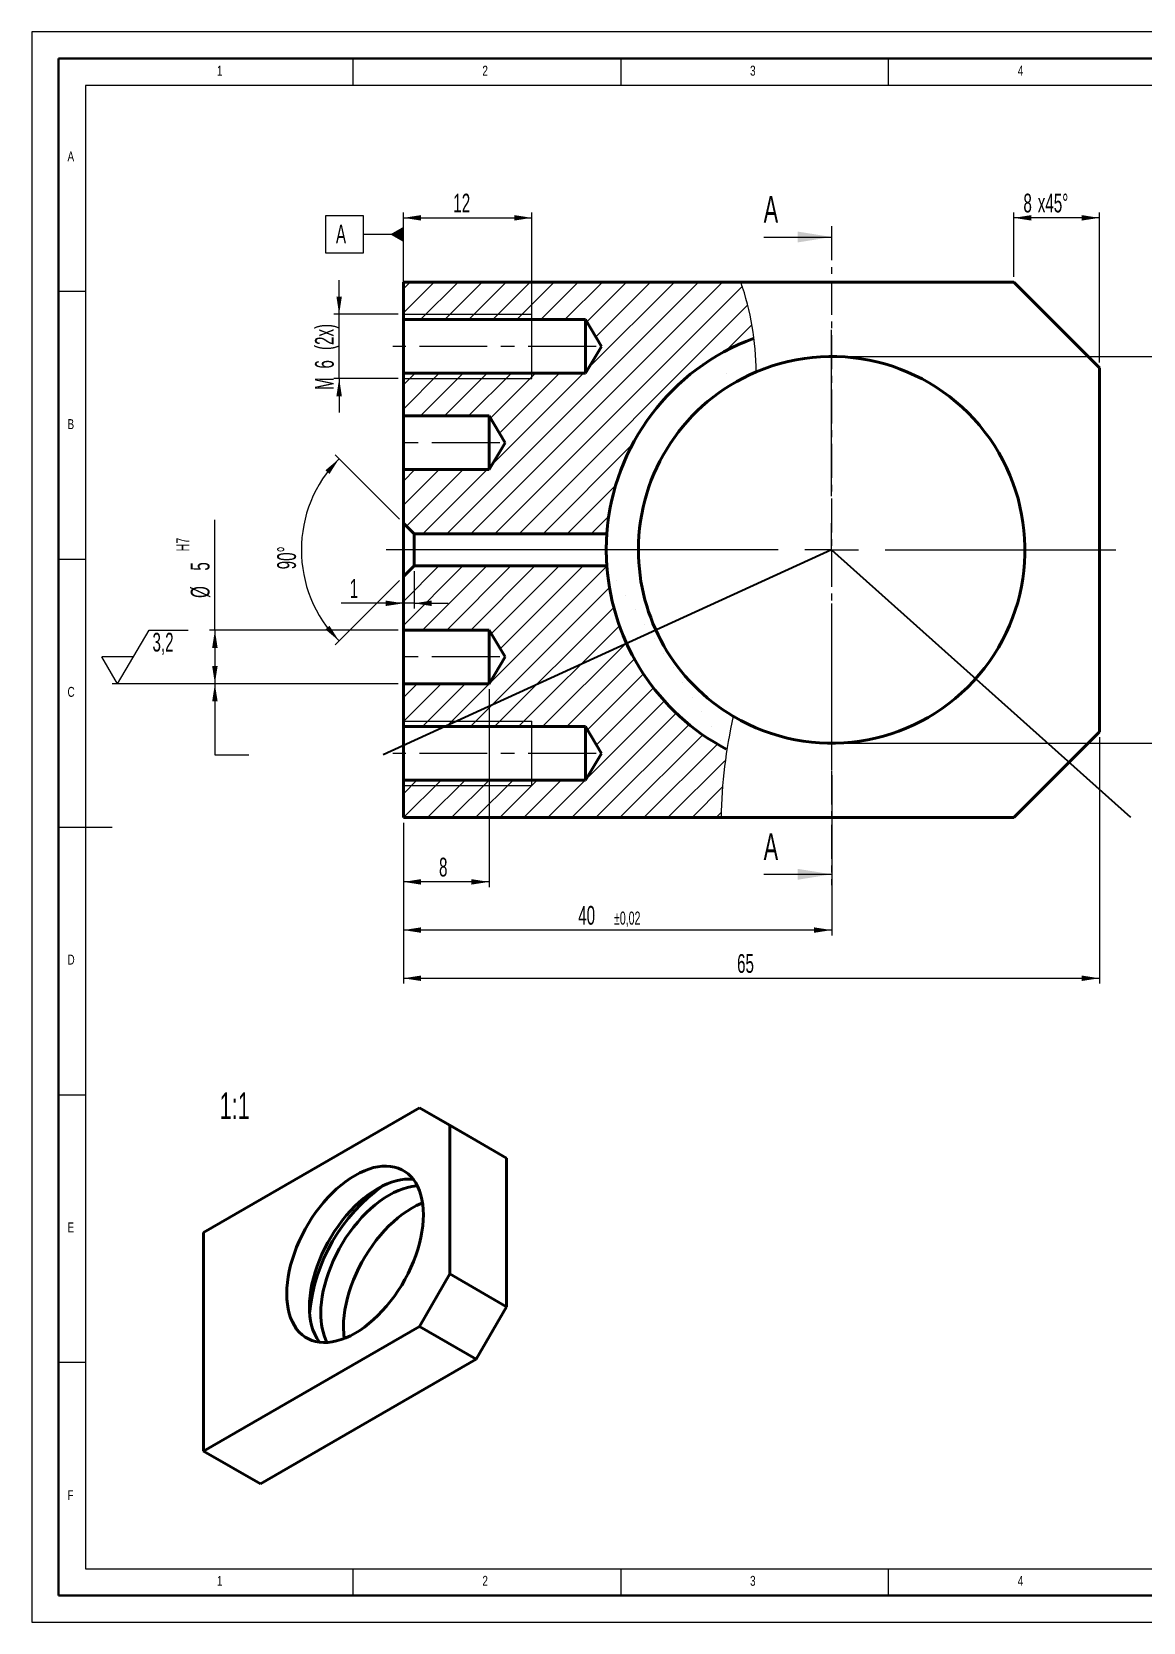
# Model space of a CAD drawing. Header units: millimetres. Extents: x 0 to 420, y 0 to 297.
# Drawn here: x 0 to 207.6, y 0 to 297 of the extents above; entities that cross this region are included whole.
import ezdxf

# ---------------------------------------------------------------- set-up
doc = ezdxf.new("R2010")
doc.units = ezdxf.units.MM
doc.linetypes.add('CENTER', pattern=[10.16, 6.35, -1.27, 1.27, -1.27])
doc.linetypes.add('CENTERX2', pattern=[20.32, 12.7, -2.54, 2.54, -2.54])
doc.styles.add('SLDTEXTSTYLE0', font='TXT', dxfattribs={"width": 0.605})
doc.styles.add('SLDTEXTSTYLE2', font='TXT', dxfattribs={"width": 0.75})
doc.dimstyles.new('SLDDIMSTYLE0', dxfattribs={"dimtxt": 3.5, "dimasz": 3.302, "dimexe": 0, "dimexo": 0.0625, "dimgap": 0.875, "dimtad": 1, "dimtoh": 1, "dimlfac": 0.5, "dimrnd": 1e-09, "dimzin": 12, "dimdsep": 46, "dimtxsty": 'SLDTEXTSTYLE0', "dimsah": 1, "dimcen": 0.09, "dimadec": 0, "dimazin": 0, "dimtfac": 1, "dimtofl": 0, "dimtmove": 0, "dimatfit": 3, "dimfxl": 1, "dimfrac": 2, "dimtolj": 1, "dimtzin": 12, "dimarcsym": 0})
doc.dimstyles.new('SLDDIMSTYLE1', dxfattribs={"dimtxt": 3.5, "dimasz": 3.302, "dimexe": 0, "dimexo": 0.0625, "dimgap": 0.875, "dimtad": 1, "dimtoh": 1, "dimlfac": 0.5, "dimrnd": 1e-09, "dimzin": 12, "dimdsep": 46, "dimtxsty": 'SLDTEXTSTYLE0', "dimsah": 1, "dimcen": 0.09, "dimadec": 0, "dimazin": 0, "dimtol": 1, "dimtp": 0.02, "dimtm": 0.02, "dimtfac": 1, "dimtofl": 0, "dimtmove": 0, "dimatfit": 3, "dimfxl": 1, "dimfrac": 2, "dimtolj": 1, "dimarcsym": 0})
doc.dimstyles.new('SLDDIMSTYLE2', dxfattribs={"dimtxt": 3.5, "dimasz": 3.302, "dimexe": 0, "dimexo": 0.0625, "dimgap": 0.875, "dimtad": 1, "dimtoh": 1, "dimdec": 1, "dimlfac": 0.5, "dimrnd": 1e-09, "dimzin": 12, "dimdsep": 46, "dimtxsty": 'SLDTEXTSTYLE0', "dimsah": 1, "dimcen": 0.09, "dimadec": 0, "dimazin": 0, "dimtol": 1, "dimtp": 0.1, "dimtfac": 1, "dimtdec": 1, "dimtofl": 0, "dimtmove": 0, "dimatfit": 3, "dimfxl": 1, "dimfrac": 2, "dimtolj": 1, "dimarcsym": 0})
doc.dimstyles.new('SLDDIMSTYLE3', dxfattribs={"dimtxt": 3.5, "dimasz": 3.302, "dimexe": 0, "dimexo": 0.0625, "dimgap": 0.875, "dimtad": 1, "dimtoh": 1, "dimlfac": 0.5, "dimrnd": 1e-09, "dimzin": 12, "dimdsep": 46, "dimtxsty": 'SLDTEXTSTYLE0', "dimsah": 1, "dimcen": 0.09, "dimadec": 0, "dimazin": 0, "dimtfac": 1, "dimtofl": 0, "dimtmove": 0, "dimatfit": 3, "dimfxl": 1, "dimfrac": 2, "dimtolj": 1, "dimtzin": 12, "dimarcsym": 0})
doc.dimstyles.new('SLDDIMSTYLE4', dxfattribs={"dimtxt": 3.5, "dimasz": 3.302, "dimexe": 0, "dimexo": 0.0625, "dimgap": 0.875, "dimtad": 1, "dimtoh": 1, "dimdec": 4, "dimlfac": 0.5, "dimzin": 12, "dimdsep": 46, "dimtxsty": 'SLDTEXTSTYLE0', "dimsah": 1, "dimcen": 0.09, "dimazin": 0, "dimtfac": 1, "dimtofl": 0, "dimtmove": 0, "dimatfit": 3, "dimfxl": 1, "dimfrac": 2, "dimtolj": 1, "dimtzin": 12, "dimarcsym": 0})
doc.dimstyles.new('SLDDIMSTYLE5', dxfattribs={"dimtxt": 3.5, "dimasz": 3.302, "dimexe": 0, "dimexo": 0.0625, "dimgap": 0.875, "dimtad": 1, "dimtoh": 1, "dimlfac": 0.5, "dimrnd": 1e-09, "dimzin": 12, "dimdsep": 46, "dimtxsty": 'SLDTEXTSTYLE0', "dimsah": 1, "dimcen": 0.09, "dimadec": 0, "dimazin": 0, "dimtfac": 1, "dimtofl": 0, "dimtmove": 0, "dimatfit": 3, "dimfxl": 1, "dimfrac": 2, "dimtolj": 1, "dimtzin": 12, "dimarcsym": 0})
doc.dimstyles.new('SLDDIMSTYLE7', dxfattribs={"dimtxt": 0, "dimasz": 3.302, "dimexe": 0, "dimexo": 0.0625, "dimgap": 0, "dimtad": 0, "dimtih": 1, "dimtoh": 1, "dimdec": 0, "dimrnd": 1e-09, "dimzin": 0, "dimdsep": 46, "dimtxsty": 'Standard', "dimblk1": 'NONE', "dimblk2": 'NONE', "dimsah": 1, "dimcen": 0.09, "dimadec": 0, "dimazin": 0, "dimtfac": 3.302, "dimtdec": 0, "dimtofl": 0, "dimtmove": 0, "dimatfit": 3, "dimldrblk": 'NONE', "dimfxl": 1, "dimfrac": 2, "dimtolj": 1, "dimtzin": 0, "dimarcsym": 0})

# ---------------------------------------------------------------- blocks, each defined once
blk = doc.blocks.new('*D11')
at = {"color": 7, "linetype": 'Continuous', "lineweight": 15}
for p, q in [((183.41, 251.26), (183.41, 263.26)), ((199.41, 262.26), (183.41, 262.26)), ((199.41, 235.26), (199.41, 263.26))]:
    blk.add_line(p, q, dxfattribs=at)
for points in [[(183.41, 262.26), (186.71, 261.75), (186.71, 262.77)], [(199.41, 262.26), (196.11, 262.77), (196.11, 261.75)]]:
    blk.add_solid(points, dxfattribs=at)
at = {"color": 7, "linetype": 'Continuous', "lineweight": 15, "char_height": 3.5, "attachment_point": 1, "style": 'SLDTEXTSTYLE0'}
for s, insert in [('8', (185.23, 266.77)), ('x45°', (187.91, 266.77))]:
    blk.add_mtext(s, dxfattribs=dict(at, insert=insert))
blk = doc.blocks.new('*D12')
at = {"color": 7, "linetype": 'Continuous', "lineweight": 15}
for p, q in [((149.41, 158.16), (149.41, 128.26)), ((69.41, 149.26), (69.41, 128.26)), ((149.41, 129.26), (69.41, 129.26))]:
    blk.add_line(p, q, dxfattribs=at)
for points in [[(69.41, 129.26), (72.71, 128.75), (72.71, 129.77)], [(149.41, 129.26), (146.11, 129.77), (146.11, 128.75)]]:
    blk.add_solid(points, dxfattribs=at)
at = {"color": 7, "linetype": 'Continuous', "lineweight": 15, "attachment_point": 1, "style": 'SLDTEXTSTYLE0'}
for s, insert, char_height in [('40', (102.07, 133.77), 3.5), ('±0,02', (108.75, 132.72), 2.45)]:
    blk.add_mtext(s, dxfattribs=dict(at, insert=insert, char_height=char_height))
blk = doc.blocks.new('*D13')
at = {"color": 7, "linetype": 'Continuous', "lineweight": 15}
for p, q in [((199.41, 165.26), (199.41, 119.26)), ((69.41, 149.26), (69.41, 119.26)), ((69.41, 120.26), (199.41, 120.26))]:
    blk.add_line(p, q, dxfattribs=at)
for points in [[(69.41, 120.26), (72.71, 119.75), (72.71, 120.77)], [(199.41, 120.26), (196.11, 120.77), (196.11, 119.75)]]:
    blk.add_solid(points, dxfattribs=at)
at = {"color": 7, "linetype": 'Continuous', "lineweight": 15, "insert": (131.74, 124.77), "char_height": 3.5, "attachment_point": 1, "style": 'SLDTEXTSTYLE0'}
blk.add_mtext('65', dxfattribs=at)
blk = doc.blocks.new('*D14')
at = {"color": 7, "linetype": 'Continuous', "lineweight": 15}
for p, q in [((150.41, 236.36), (239.41, 236.36)), ((238.41, 236.36), (238.41, 164.16)), ((150.41, 164.16), (239.41, 164.16)), ((238.41, 164.16), (238.41, 150.35)), ((238.41, 150.35), (232.06, 150.35))]:
    blk.add_line(p, q, dxfattribs=at)
for points in [[(238.41, 236.36), (237.9, 233.06), (238.92, 233.06)], [(238.41, 164.16), (238.92, 167.46), (237.9, 167.46)], [(238.41, 164.16), (237.9, 160.86), (238.92, 160.86)]]:
    blk.add_solid(points, dxfattribs=at)
at = {"color": 7, "linetype": 'Continuous', "lineweight": 15, "attachment_point": 1, "rotation": 90, "style": 'SLDTEXTSTYLE0'}
for s, insert, char_height in [('0,1', (231.19, 206.6), 2.45), ('+', (231.19, 204.64), 2.45), ('0', (234.95, 206.6), 2.45), ('36,1', (233.9, 194.35), 3.5), ('%%c', (233.9, 189.25), 3.5)]:
    blk.add_mtext(s, dxfattribs=dict(at, insert=insert, char_height=char_height))
blk = doc.blocks.new('*D15')
at = {"color": 7, "linetype": 'Continuous', "lineweight": 15}
for p, q in [((71.41, 196.26), (71.41, 189.28)), ((69.41, 190.28), (57.79, 190.28)), ((71.41, 190.28), (69.41, 190.28)), ((71.41, 190.28), (77.76, 190.28))]:
    blk.add_line(p, q, dxfattribs=at)
for points in [[(69.41, 190.28), (66.11, 190.79), (66.11, 189.77)], [(71.41, 190.28), (74.71, 189.77), (74.71, 190.79)]]:
    blk.add_solid(points, dxfattribs=at)
at = {"color": 7, "linetype": 'Continuous', "lineweight": 15, "insert": (59.38, 194.79), "char_height": 3.5, "attachment_point": 1, "style": 'SLDTEXTSTYLE0'}
blk.add_mtext('1', dxfattribs=at)
blk = doc.blocks.new('*D16')
at = {"color": 7, "linetype": 'Continuous', "lineweight": 15}
for p, q in [((68.7, 205.97), (56.69, 217.98)), ((68.7, 194.56), (56.69, 182.54))]:
    blk.add_line(p, q, dxfattribs=at)
blk.add_arc((74.41, 200.26), 24.06, 135, 225, dxfattribs=at)
for points in [[(57.4, 217.27), (54.84, 215.12), (55.61, 214.45)], [(57.4, 183.25), (55.61, 186.07), (54.84, 185.4)]]:
    blk.add_solid(points, dxfattribs=at)
at = {"color": 7, "linetype": 'Continuous', "lineweight": 15, "insert": (45.84, 196.63), "char_height": 3.5, "attachment_point": 1, "rotation": 90, "style": 'SLDTEXTSTYLE0'}
blk.add_mtext('90°', dxfattribs=at)
blk = doc.blocks.new('*D17')
at = {"color": 7, "linetype": 'Continuous', "lineweight": 15}
for p, q in [((69.41, 233.26), (69.41, 263.26)), ((69.41, 262.26), (93.41, 262.26)), ((93.41, 233.26), (93.41, 263.26))]:
    blk.add_line(p, q, dxfattribs=at)
for points in [[(69.41, 262.26), (72.71, 261.75), (72.71, 262.77)], [(93.41, 262.26), (90.11, 262.77), (90.11, 261.75)]]:
    blk.add_solid(points, dxfattribs=at)
at = {"color": 7, "linetype": 'Continuous', "lineweight": 15, "insert": (78.74, 266.77), "char_height": 3.5, "attachment_point": 1, "style": 'SLDTEXTSTYLE0'}
blk.add_mtext('12', dxfattribs=at)
blk = doc.blocks.new('*D18')
at = {"color": 7, "linetype": 'Continuous', "lineweight": 15}
for p, q in [((57.41, 244.26), (57.41, 250.61)), ((68.41, 244.26), (56.41, 244.26)), ((57.41, 232.26), (57.41, 244.26)), ((68.41, 232.26), (56.41, 232.26)), ((57.41, 232.26), (57.41, 225.91))]:
    blk.add_line(p, q, dxfattribs=at)
for points in [[(57.41, 244.26), (57.92, 247.56), (56.9, 247.56)], [(57.41, 232.26), (56.9, 228.96), (57.92, 228.96)]]:
    blk.add_solid(points, dxfattribs=at)
at = {"color": 7, "linetype": 'Continuous', "lineweight": 15, "char_height": 3.5, "attachment_point": 1, "rotation": 90, "style": 'SLDTEXTSTYLE0'}
for s, insert in [(' (2x)', (52.9, 236.79)), ('6', (52.9, 234.12)), ('M', (52.9, 230.12))]:
    blk.add_mtext(s, dxfattribs=dict(at, insert=insert))
blk = doc.blocks.new('*D19')
at = {"color": 7, "linetype": 'Continuous', "lineweight": 15}
for p, q in [((85.41, 174.26), (85.41, 137.26)), ((69.41, 149.26), (69.41, 137.26)), ((85.41, 138.26), (69.41, 138.26))]:
    blk.add_line(p, q, dxfattribs=at)
for points in [[(69.41, 138.26), (72.71, 137.75), (72.71, 138.77)], [(85.41, 138.26), (82.11, 138.77), (82.11, 137.75)]]:
    blk.add_solid(points, dxfattribs=at)
at = {"color": 7, "linetype": 'Continuous', "lineweight": 15, "insert": (76.07, 142.77), "char_height": 3.5, "attachment_point": 1, "style": 'SLDTEXTSTYLE0'}
blk.add_mtext('8', dxfattribs=at)
blk = doc.blocks.new('*D20')
at = {"color": 7, "linetype": 'Continuous', "lineweight": 15}
for p, q in [((34.2, 185.26), (34.2, 205.87)), ((68.41, 185.26), (33.2, 185.26)), ((34.2, 185.26), (34.2, 175.26)), ((68.41, 175.26), (33.2, 175.26)), ((34.2, 175.26), (34.2, 162.01)), ((34.2, 162.01), (40.55, 162.01))]:
    blk.add_line(p, q, dxfattribs=at)
for points in [[(34.2, 185.26), (33.69, 181.96), (34.71, 181.96)], [(34.2, 175.26), (34.71, 178.56), (33.69, 178.56)], [(34.2, 175.26), (33.69, 171.96), (34.71, 171.96)]]:
    blk.add_solid(points, dxfattribs=at)
at = {"color": 7, "linetype": 'Continuous', "lineweight": 15, "attachment_point": 1, "rotation": 90, "style": 'SLDTEXTSTYLE0'}
for s, insert, char_height in [('H7', (26.98, 199.98), 2.45), ('5', (29.69, 196.38), 3.5), ('%%c', (29.69, 191.28), 3.5)]:
    blk.add_mtext(s, dxfattribs=dict(at, insert=insert, char_height=char_height))
blk = doc.blocks.new('_NONE')
blk = doc.blocks.new('SW_CENTERMARKSYMBOL_0')
at = {"color": 0, "linetype": 'Continuous', "lineweight": 0}
for p, q in [((0, 10), (0, 41.1)), ((0, 0), (0, 5)), ((-10, 0), (-83.23, 0)), ((0, 0), (-5, 0)), ((0, 0), (0, -5)), ((0, 0), (5, 0)), ((10, 0), (53.06, 0)), ((0, -10), (0, -41.1))]:
    blk.add_line(p, q, dxfattribs=at)
blk = doc.blocks.new('SW_SFSYMBOL_0')
at = {"color": 0, "linetype": 'Continuous', "lineweight": 0}
for p, q in [((-6.54, -5), (-0.65, 5)), ((-0.65, 5), (6.68, 5)), ((-6.54, -5), (-9.49, 0)), ((-3.6, 0), (-9.49, 0)), ((45.86, -5), (-7.54, -5))]:
    blk.add_line(p, q, dxfattribs=at)
at = {"color": 0, "linetype": 'Continuous', "lineweight": 0, "insert": (0, 4.51), "char_height": 3.5, "attachment_point": 1, "style": 'SLDTEXTSTYLE0'}
blk.add_mtext('3,2', dxfattribs=at)
blk = doc.blocks.new('SW_DATUMTAG_0')
at = {"color": 0, "linetype": 'Continuous', "lineweight": 0}
for p, q in [((-1.9, -0.81), (-1.9, 6.19)), ((-1.9, 6.19), (5.1, 6.19)), ((5.1, 6.19), (5.1, -0.81)), ((12.6, -6.22), (12.6, 5.09)), ((12.6, 2.69), (5.1, 2.69)), ((5.1, -0.81), (-1.9, -0.81))]:
    blk.add_line(p, q, dxfattribs=at)
blk.add_solid([(12.6, 1.29), (12.6, 4.09), (10.15, 2.69)], dxfattribs=at)
at = {"color": 0, "linetype": 'Continuous', "lineweight": 0, "insert": (0, 4.51, 15), "char_height": 3.5, "attachment_point": 1, "style": 'SLDTEXTSTYLE0'}
blk.add_mtext('A', dxfattribs=at)

msp = doc.modelspace()

# ---------------------------------------------------------------- hatches: boundary and pattern name
at = {"linetype": 'Continuous', "lineweight": 0}
h = msp.add_hatch(dxfattribs=at)
h.set_pattern_fill('ANSI31', style=0)
edge = h.paths.add_edge_path(flags=0)
edge.add_line((132.4412, 250.26228), (69.4088, 250.26228))
edge.add_line((69.4088, 250.26228), (69.4088, 243.26228))
edge.add_line((69.4088, 243.26228), (103.4088, 243.26228))
edge.add_line((103.4088, 243.26228), (106.4131, 238.26228))
edge.add_line((106.4131, 238.26228), (103.4088, 233.26228))
edge.add_line((103.4088, 233.26228), (69.4088, 233.26228))
edge.add_line((69.4088, 233.26228), (69.4088, 225.26228))
edge.add_line((69.4088, 225.26228), (85.4088, 225.26228))
edge.add_line((85.4088, 225.26228), (88.4131, 220.26228))
edge.add_line((88.4131, 220.26228), (85.4088, 215.26228))
edge.add_line((85.4088, 215.26228), (69.4088, 215.26228))
edge.add_line((69.4088, 215.26228), (69.4088, 205.26228))
edge.add_line((69.4088, 205.26228), (71.4088, 203.26228))
edge.add_line((71.4088, 203.26228), (107.41582, 203.26228))
edge.add_arc((149.4088, 200.26228), 42.1, 110.2490477, 175.9137021, ccw=False)
edge.add_spline(control_points=[(134.83792, 239.76038), (134.39994, 243.53643), (133.65105, 247.18657), (132.4412, 250.26228)], knot_values=[0.937360754, 0.937360754, 0.937360754, 0.937360754, 0.963106673, 0.963106673, 0.963106673, 0.963106673], weights=[1, 1, 1, 1], degree=3, periodic=0)
h = msp.add_hatch(dxfattribs=at)
h.set_pattern_fill('ANSI31', style=0)
edge = h.paths.add_edge_path(flags=0)
edge.add_line((69.4088, 150.26228), (128.74519, 150.26228))
edge.add_spline(control_points=[(128.74519, 150.26228), (129.0724, 153.79303), (129.08128, 158.3741), (129.65076, 162.5334), (129.72929, 163.04499)], knot_values=[0.698297941, 0.698297941, 0.698297941, 0.698297941, 0.725825751, 0.729738291, 0.729738291, 0.729738291, 0.729738291], weights=[1, 1, 1, 1, 1], degree=3, periodic=0)
edge.add_arc((149.4088, 200.26228), 42.1, 184.0862979, 242.1313143, ccw=False)
edge.add_line((107.41582, 197.26228), (71.4088, 197.26228))
edge.add_line((71.4088, 197.26228), (69.4088, 195.26228))
edge.add_line((69.4088, 195.26228), (69.4088, 185.26228))
edge.add_line((69.4088, 185.26228), (85.4088, 185.26228))
edge.add_line((85.4088, 185.26228), (88.4131, 180.26228))
edge.add_line((88.4131, 180.26228), (85.4088, 175.26228))
edge.add_line((85.4088, 175.26228), (69.4088, 175.26228))
edge.add_line((69.4088, 175.26228), (69.4088, 167.26228))
edge.add_line((69.4088, 167.26228), (103.4088, 167.26228))
edge.add_line((103.4088, 167.26228), (106.4131, 162.26228))
edge.add_line((106.4131, 162.26228), (103.4088, 157.26228))
edge.add_line((103.4088, 157.26228), (69.4088, 157.26228))
edge.add_line((69.4088, 157.26228), (69.4088, 150.26228))

# ---------------------------------------------------------------- linework, layer by layer
at = {"color": 7, "linetype": 'Continuous', "lineweight": 0}
for p, q in [((0, 297), (0, 0.01734)), ((420, 297), (0, 297)), ((60, 287), (60, 292)), ((110, 292), (110, 287)), ((160, 287), (160, 292)), ((410, 287), (10, 287)), ((10, 287), (10, 10)), ((136.7088, 258.68231), (149.4088, 258.68231)), ((10, 248.5), (5, 248.5)), ((69.4088, 244.26228), (93.4088, 244.26228)), ((93.4088, 232.26228), (93.4088, 244.26228)), ((69.4088, 232.26228), (93.4088, 232.26228)), ((5, 198.5), (10, 198.5)), ((69.4088, 168.26228), (93.4088, 168.26228)), ((93.4088, 156.26228), (93.4088, 168.26228)), ((69.4088, 156.26228), (93.4088, 156.26228)), ((5, 148.5), (15, 148.5)), ((136.7088, 139.67603), (149.4088, 139.67603)), ((5, 98.5), (10, 98.5)), ((10, 48.5), (5, 48.5)), ((10, 10), (227.8, 10)), ((60, 5), (60, 10)), ((110, 10), (110, 5)), ((160, 5), (160, 10)), ((0, 0.01734), (419.73332, 0.02))]:
    msp.add_line(p, q, dxfattribs=at)
at = {"color": 7, "linetype": 'Continuous', "lineweight": 30}
for p, q in [((415, 292), (5, 292)), ((5, 292), (5, 5.01734)), ((5, 5.01734), (227.8, 5.01734))]:
    msp.add_line(p, q, dxfattribs=at)
at = {"color": 7, "linetype": 'CENTER', "lineweight": 0}
msp.add_line((149.4088, 260.68231), (149.4088, 137.67603), dxfattribs=at)
at = {"color": 7, "linetype": 'Continuous', "lineweight": 40}
for p, q in [((69.4088, 250.26228), (69.4088, 243.26228)), ((132.4412, 250.26228), (69.4088, 250.26228)), ((132.4412, 250.26228), (183.4088, 250.26228)), ((199.4088, 234.26228), (183.4088, 250.26228)), ((69.4088, 243.26228), (69.4088, 233.26228)), ((69.4088, 243.26228), (103.4088, 243.26228)), ((103.4088, 243.26228), (103.4088, 233.26228)), ((103.4088, 243.26228), (106.4131, 238.26228)), ((106.4131, 238.26228), (103.4088, 233.26228)), ((103.4088, 233.26228), (69.4088, 233.26228)), ((69.4088, 233.26228), (69.4088, 225.26228)), ((199.4088, 234.26228), (199.4088, 166.26228)), ((69.4088, 225.26228), (85.4088, 225.26228)), ((69.4088, 225.26228), (69.4088, 215.26228)), ((85.4088, 225.26228), (85.4088, 215.26228)), ((85.4088, 225.26228), (88.4131, 220.26228)), ((88.4131, 220.26228), (85.4088, 215.26228)), ((85.4088, 215.26228), (69.4088, 215.26228)), ((69.4088, 215.26228), (69.4088, 205.26228)), ((69.4088, 195.26228), (69.4088, 205.26228)), ((71.4088, 203.26228), (69.4088, 205.26228)), ((71.4088, 203.26228), (71.4088, 197.26228)), ((71.4088, 203.26228), (107.41582, 203.26228)), ((69.4088, 195.26228), (71.4088, 197.26228)), ((107.41582, 197.26228), (71.4088, 197.26228)), ((69.4088, 195.26228), (69.4088, 185.26228)), ((69.4088, 185.26228), (85.4088, 185.26228)), ((69.4088, 185.26228), (69.4088, 175.26228)), ((85.4088, 185.26228), (85.4088, 175.26228)), ((85.4088, 185.26228), (88.4131, 180.26228)), ((88.4131, 180.26228), (85.4088, 175.26228)), ((85.4088, 175.26228), (69.4088, 175.26228)), ((69.4088, 175.26228), (69.4088, 167.26228)), ((69.4088, 167.26228), (103.4088, 167.26228)), ((69.4088, 167.26228), (69.4088, 157.26228)), ((103.4088, 167.26228), (106.4131, 162.26228)), ((103.4088, 167.26228), (103.4088, 157.26228)), ((183.4088, 150.26228), (199.4088, 166.26228)), ((106.4131, 162.26228), (103.4088, 157.26228)), ((103.4088, 157.26228), (69.4088, 157.26228)), ((69.4088, 157.26228), (69.4088, 150.26228)), ((69.4088, 150.26228), (128.74519, 150.26228)), ((183.4088, 150.26228), (128.74519, 150.26228)), ((32.09543, 72.80006), (72.40052, 96.06769)), ((78.05737, 92.801), (72.40052, 96.06769)), ((72.40052, 96.06769), (83.00712, 89.94463)), ((78.05737, 92.801), (78.05737, 65.03861)), ((88.66397, 86.67794), (78.05737, 92.801)), ((83.00712, 89.94463), (88.66397, 86.67794)), ((88.66397, 86.67794), (88.66397, 58.91555)), ((32.09543, 31.97302), (32.09543, 72.80006)), ((72.40052, 55.24065), (78.05737, 65.03861)), ((78.05737, 65.03861), (88.66397, 58.91555)), ((88.66397, 58.91555), (83.00712, 49.11759)), ((72.40052, 55.24065), (32.09543, 31.97302)), ((83.00712, 49.11759), (72.40052, 55.24065)), ((83.00712, 49.11759), (42.70203, 25.84996)), ((42.70203, 25.84996), (32.09543, 31.97302))]:
    msp.add_line(p, q, dxfattribs=at)
at = {"color": 7, "linetype": 'CENTERX2', "lineweight": 0}
for p, q in [((105.4088, 238.26228), (67.4088, 238.26228)), ((87.4088, 220.26228), (67.4088, 220.26228)), ((87.4088, 180.26228), (67.4088, 180.26228)), ((105.4088, 162.26228), (67.4088, 162.26228))]:
    msp.add_line(p, q, dxfattribs=at)
at = {"color": 7, "linetype": 'Continuous', "lineweight": 40, "flags": 128}
for points in [[(47.61642, 61.34662), (47.64618, 62.36959), (47.7353, 63.42215), (47.88338, 64.49938), (48.08972, 65.59626), (48.35336, 66.70769), (48.67308, 67.82847), (49.04738, 68.95339), (49.47451, 70.07719), (49.95249, 71.19464), (50.47908, 72.30053), (51.05184, 73.38969), (51.66809, 74.45707), (52.32495, 75.49766), (53.01937, 76.50664), (53.74811, 77.47928), (54.50776, 78.41106), (55.2948, 79.29762), (56.10554, 80.13485), (56.93621, 80.91883), (57.78294, 81.64591), (58.64177, 82.3127), (59.5087, 82.91609), (60.3797, 83.45326), (61.2507, 83.92172), (62.11763, 84.31928), (62.97647, 84.64407), (63.82319, 84.8946), (64.65386, 85.06969), (65.46461, 85.16853), (66.25164, 85.19065), (67.0113, 85.13595), (67.74003, 85.00469), (68.43445, 84.79748), (69.09132, 84.51528), (69.70756, 84.15941), (70.28032, 83.73154), (70.80691, 83.23364), (71.28489, 82.66806), (71.71203, 82.03741), (72.08632, 81.34465), (72.40604, 80.593), (72.66968, 79.78597), (72.87602, 78.92732), (73.0241, 78.02106), (73.11322, 77.0714), (73.14298, 76.08279), (73.11322, 75.05981), (73.0241, 74.00726), (72.87602, 72.93003), (72.66968, 71.83314), (72.40604, 70.72172), (72.08632, 69.60093), (71.71203, 68.47602), (71.28489, 67.35222), (70.80691, 66.23477), (70.28032, 65.12888), (69.70756, 64.03971), (69.09132, 62.97234), (68.43445, 61.93174), (67.74003, 60.92277), (67.0113, 59.95013), (66.25164, 59.01835), (65.46461, 58.13178), (64.65386, 57.29455), (63.82319, 56.51057), (62.97647, 55.78349), (62.11763, 55.1167), (61.2507, 54.51332), (60.3797, 53.97614), (59.5087, 53.50768), (58.64177, 53.11013), (57.78294, 52.78533), (56.93621, 52.5348), (56.10554, 52.35971), (55.2948, 52.26088), (54.50776, 52.23875), (53.74811, 52.29345), (53.01937, 52.42471), (52.32495, 52.63193), (51.66809, 52.91412), (51.05184, 53.26999), (50.47908, 53.69787), (49.95249, 54.19576), (49.47451, 54.76135), (49.04738, 55.39199), (48.67308, 56.08475), (48.35336, 56.8364), (48.08972, 57.64343), (47.88338, 58.50208), (47.7353, 59.40835), (47.64618, 60.358), (47.61642, 61.34662)], [(51.85906, 58.8974), (51.88882, 59.92037), (51.97794, 60.97292), (52.12602, 62.05015), (52.33236, 63.14704), (52.59601, 64.25847), (52.91572, 65.37925), (53.29002, 66.50416), (53.71715, 67.62796), (54.19513, 68.74541), (54.72172, 69.8513), (55.29448, 70.94047), (55.91073, 72.00784), (56.56759, 73.04844), (57.26201, 74.05741), (57.99075, 75.03005), (58.7504, 75.96183), (59.53744, 76.8484), (60.34818, 77.68563), (61.17885, 78.46961), (62.02558, 79.19669), (62.88441, 79.86348), (63.75135, 80.46686), (64.62234, 81.00404), (65.49334, 81.4725), (66.36027, 81.87005), (67.21911, 82.19485), (68.06583, 82.44538), (68.8965, 82.62047), (69.70725, 82.71931), (70.49428, 82.74143), (71.25394, 82.68673), (71.2725, 82.68438)], [(53.98038, 57.67278), (54.01014, 58.69575), (54.09926, 59.74831), (54.24734, 60.82554), (54.45368, 61.92243), (54.71733, 63.03385), (55.03704, 64.15464), (55.41134, 65.27955), (55.83847, 66.40335), (56.31645, 67.5208), (56.84304, 68.62669), (57.4158, 69.71586), (58.03205, 70.78323), (58.68891, 71.82383), (59.38333, 72.8328), (60.11207, 73.80544), (60.87172, 74.73722), (61.65876, 75.62379), (62.4695, 76.46102), (63.30017, 77.245), (64.1469, 77.97208), (65.00573, 78.63887), (65.87267, 79.24225), (66.74366, 79.77943), (67.61466, 80.24788), (68.48159, 80.64544), (69.34043, 80.97024), (70.18715, 81.22077), (71.01782, 81.39586), (71.82857, 81.49469), (72.00654, 81.5063)], [(58.22303, 55.22356), (58.25278, 56.24653), (58.3419, 57.29909), (58.48998, 58.37632), (58.69632, 59.4732), (58.95997, 60.58463), (59.27968, 61.70541), (59.65398, 62.83033), (60.08111, 63.95413), (60.55909, 65.07158), (61.08568, 66.17747), (61.65844, 67.26663), (62.27469, 68.334), (62.93155, 69.3746), (63.62597, 70.38357), (64.35471, 71.35622), (65.11437, 72.28799), (65.9014, 73.17456), (66.71214, 74.01179), (67.54281, 74.79577), (68.38954, 75.52285), (69.24837, 76.18964), (70.11531, 76.79303), (70.9863, 77.3302), (71.8573, 77.79866), (72.72424, 78.19622), (72.98516, 78.30225)]]:
    msp.add_lwpolyline(points, dxfattribs=at)
at = {"color": 7, "linetype": 'Continuous', "lineweight": 0}
for centre, radius, start, end in [((83.61357, 233.29957), 51.69015, 0.2138411, 19.1572204), ((220.72967, 148.70446), 91.99767, 167.1372389, 179.0297462)]:
    msp.add_arc(centre, radius, start, end, dxfattribs=at)
at = {"color": 7, "linetype": 'Continuous', "lineweight": 40}
for centre, radius, start, end in [((149.4088, 200.26228), 42.1, 110.2490477, 175.9137021), ((149.4088, 200.26228), 36.1, 239.4150816, 113.0000783), ((149.4088, 200.26228), 36.1, 113.0000783, 180), ((149.4088, 200.26228), 42.1, 175.9137021, 180), ((149.4088, 200.26228), 42.1, 180, 184.0862979), ((149.4088, 200.26228), 36.1, 180, 239.4485009), ((149.4088, 200.26228), 42.1, 184.0862979, 242.1313143), ((84.72977, 54.65771), 32.9746, 125.374939, 174.6304378), ((62.58836, 58.37161), 10.74217, 177.1945077, 214.4442772), ((66.06598, 57.37436), 12.08928, 178.5855287, 205.0833988), ((73.08222, 55.16479), 14.85932, 179.7734059, 188.3610561)]:
    msp.add_arc(centre, radius, start, end, dxfattribs=at)
at = {"color": 7, "linetype": 'Continuous', "lineweight": 0}
for points in [[(149.4088, 258.68231), (143.0588, 259.69831), (143.0588, 257.66631)], [(149.4088, 139.67603), (143.0588, 140.69203), (143.0588, 138.66003)]]:
    msp.add_solid(points, dxfattribs=at)

# ---------------------------------------------------------------- block references
for name, p in [('SW_DATUMTAG_0', (56.81233, 256.48214)), ('SW_CENTERMARKSYMBOL_0', (149.4088, 200.26228)), ('SW_SFSYMBOL_0', (22.54574, 180.26203))]:
    msp.add_blockref(name, p, dxfattribs=at)

# ---------------------------------------------------------------- texts
at = {"color": 7, "linetype": 'Continuous', "lineweight": 0, "attachment_point": 1}
for s, insert, char_height, style in [('1', (34.58333, 290.66802), 1.85208, 'SLDTEXTSTYLE2'), ('2', (84.16667, 290.66802), 1.85208, 'SLDTEXTSTYLE2'), ('3', (134.16667, 290.66802), 1.85208, 'SLDTEXTSTYLE2'), ('4', (184.16667, 290.66802), 1.85208, 'SLDTEXTSTYLE2'), ('A', (6.66667, 274.66802), 1.85208, 'SLDTEXTSTYLE2'), ('B', (6.66667, 224.66802), 1.85208, 'SLDTEXTSTYLE2'), ('C', (6.66667, 174.66802), 1.85208, 'SLDTEXTSTYLE2'), ('D', (6.66667, 124.66802), 1.85208, 'SLDTEXTSTYLE2'), ('1:1', (35.10045, 98.95611), 5, 'SLDTEXTSTYLE0'), ('E', (6.66667, 74.66802), 1.85208, 'SLDTEXTSTYLE2'), ('F', (6.66667, 24.66802), 1.85208, 'SLDTEXTSTYLE2'), ('1', (34.58333, 8.66802), 1.85208, 'SLDTEXTSTYLE2'), ('2', (84.16667, 8.66802), 1.85208, 'SLDTEXTSTYLE2'), ('3', (134.16667, 8.66802), 1.85208, 'SLDTEXTSTYLE2'), ('4', (184.16667, 8.66802), 1.85208, 'SLDTEXTSTYLE2')]:
    msp.add_mtext(s, dxfattribs=dict(at, insert=insert, char_height=char_height, style=style))
at = {"color": 7, "linetype": 'Continuous', "char_height": 5, "attachment_point": 1, "style": 'SLDTEXTSTYLE0'}
for insert in [(136.7088, 266.3524), (136.7088, 147.34612)]:
    msp.add_mtext('A', dxfattribs=dict(at, insert=insert))

# ---------------------------------------------------------------- dimensions: what is measured, and where the dimension line sits
at = {"color": 7, "linetype": 'Continuous', "lineweight": 15}
for base, p1, p2, dimstyle, picture, middle in [((93.4088, 262.26228), (69.4088, 232.26228), (93.4088, 232.26228), 'SLDDIMSTYLE0', '*D17', (81.4088, 262.26228)), ((69.4088, 190.28211), (71.4088, 197.26228), (69.4088, 150.26228), 'SLDDIMSTYLE3', '*D15', (60.71498, 190.28211)), ((69.4088, 138.26228), (85.4088, 175.26228), (69.4088, 150.26228), 'SLDDIMSTYLE0', '*D19', (77.4088, 138.26228)), ((199.4088, 120.26228), (69.4088, 150.26228), (199.4088, 166.26228), 'SLDDIMSTYLE0', '*D13', (134.4088, 120.26228)), ((69.4088, 129.26228), (149.4088, 159.16228), (69.4088, 150.26228), 'SLDDIMSTYLE1', '*D12', (109.4088, 129.26228))]:
    dim = msp.add_linear_dim(base=base, p1=p1, p2=p2, dimstyle=dimstyle, dxfattribs=at)
    dim.commit()
    dim.dimension.update_dxf_attribs({"geometry": picture, "text_midpoint": middle, "dimtype": 160})
dim = msp.add_linear_dim(base=(183.4088, 262.26228), p1=(199.4088, 234.26228), p2=(183.4088, 250.26228), text='<>x45°', dimstyle='SLDDIMSTYLE0', dxfattribs=at)
dim.commit()
dim.dimension.update_dxf_attribs({"geometry": '*D11', "text_midpoint": (191.4088, 262.26228), "dimtype": 160})
for base, p1, p2, text, dimstyle, picture, middle in [((57.4088, 244.26228), (69.4088, 232.26228), (69.4088, 244.26228), 'M<> (2x)', 'SLDDIMSTYLE3', '*D18', (57.4088, 238.26228)), ((238.4088, 164.16228), (149.4088, 236.36228), (149.4088, 164.16228), '%%c<>', 'SLDDIMSTYLE2', '*D14', (238.4088, 200.26228)), ((34.20259, 175.26228), (69.4088, 185.26228), (69.4088, 175.26228), '%%c<>\\SH7^ ;', 'SLDDIMSTYLE5', '*D20', (34.20259, 197.77739))]:
    dim = msp.add_linear_dim(base=base, p1=p1, p2=p2, angle=90, text=text, dimstyle=dimstyle, dxfattribs=at)
    dim.commit()
    dim.dimension.update_dxf_attribs({"geometry": picture, "text_midpoint": middle, "dimtype": 160})
dim = msp.add_angular_dim_2l(base=(50.34943, 200.26228), line1=((69.4088, 195.26228), (71.4088, 197.26228)), line2=((71.4088, 203.26228), (69.4088, 205.26228)), dimstyle='SLDDIMSTYLE4', dxfattribs=at)
dim.commit()
dim.dimension.update_dxf_attribs({"geometry": '*D16', "text_midpoint": (50.34943, 200.26228), "dimtype": 162})

# ---------------------------------------------------------------- leaders
at = {"color": 7, "linetype": 'Continuous', "lineweight": 0, "has_arrowhead": 0}
for points in [[(149.4088, 200.26228), (65.65797, 162.01103)], [(149.4088, 200.26228), (205.20342, 150.34923)]]:
    msp.add_leader(points, dimstyle='SLDDIMSTYLE7', dxfattribs=at)

doc.saveas('drawing.dxf')
